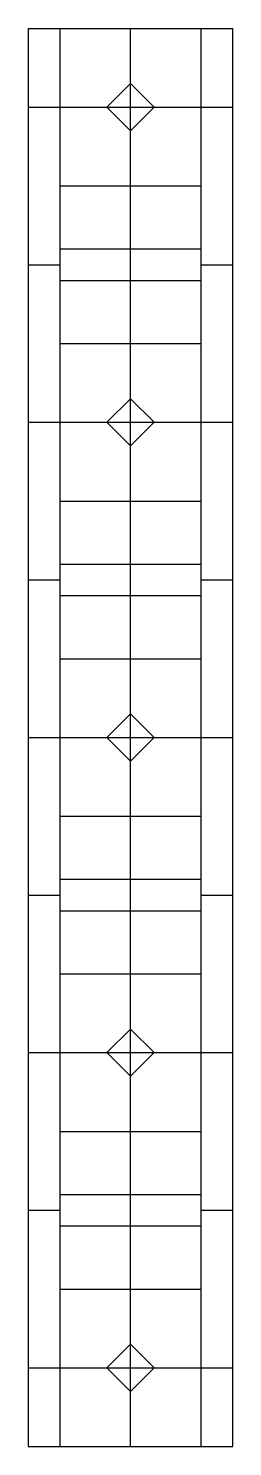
# Model space of a CAD drawing. Header units: millimetres. Extents: x -12660 to -10060, y -69781 to -51781.
import ezdxf

# ---------------------------------------------------------------- set-up
doc = ezdxf.new("R2010")
doc.units = ezdxf.units.MM
doc.header["$LTSCALE"] = 5
doc.layers.add('5HAT', color=8, linetype='Continuous')

msp = doc.modelspace()

# ---------------------------------------------------------------- linework, layer by layer
at = {"layer": '5HAT'}
for p, q in [((-12660, -51781), (-10060, -51781)), ((-12660, -51781), (-12660, -69781)), ((-12260, -51781), (-12260, -69781)), ((-11360, -69781), (-11360, -51781)), ((-10460, -69781), (-10460, -51781)), ((-10060, -69781), (-10060, -51781)), ((-12660, -52781), (-10060, -52781)), ((-12260, -53781), (-10460, -53781)), ((-12260, -54581), (-10460, -54581)), ((-12660, -54781), (-12260, -54781)), ((-10460, -54781), (-10060, -54781)), ((-12260, -54981), (-10460, -54981)), ((-12260, -55781), (-10460, -55781)), ((-12660, -56781), (-10060, -56781)), ((-12260, -57781), (-10460, -57781)), ((-12260, -58581), (-10460, -58581)), ((-12660, -58781), (-12260, -58781)), ((-10460, -58781), (-10060, -58781)), ((-12260, -58981), (-10460, -58981)), ((-12260, -59781), (-10460, -59781)), ((-12660, -60781), (-10060, -60781)), ((-12260, -61781), (-10460, -61781)), ((-12260, -62581), (-10460, -62581)), ((-12660, -62781), (-12260, -62781)), ((-10460, -62781), (-10060, -62781)), ((-12260, -62981), (-10460, -62981)), ((-12260, -63781), (-10460, -63781)), ((-12660, -64781), (-10060, -64781)), ((-12260, -65781), (-10460, -65781)), ((-12260, -66581), (-10460, -66581)), ((-12660, -66781), (-12260, -66781)), ((-10460, -66781), (-10060, -66781)), ((-12260, -66981), (-10460, -66981)), ((-12260, -67781), (-10460, -67781)), ((-12660, -68781), (-10060, -68781)), ((-12660, -69781), (-10060, -69781))]:
    msp.add_line(p, q, dxfattribs=at)
for points in [[(-11660, -52781), (-11360, -53081), (-11060, -52781), (-11360, -52481), (-11660, -52781)], [(-11660, -56781), (-11360, -57081), (-11060, -56781), (-11360, -56481), (-11660, -56781)], [(-11660, -60781), (-11360, -61081), (-11060, -60781), (-11360, -60481), (-11660, -60781)], [(-11660, -64781), (-11360, -65081), (-11060, -64781), (-11360, -64481), (-11660, -64781)], [(-11660, -68781), (-11360, -69081), (-11060, -68781), (-11360, -68481), (-11660, -68781)]]:
    msp.add_lwpolyline(points, dxfattribs=at)

doc.saveas('drawing.dxf')
